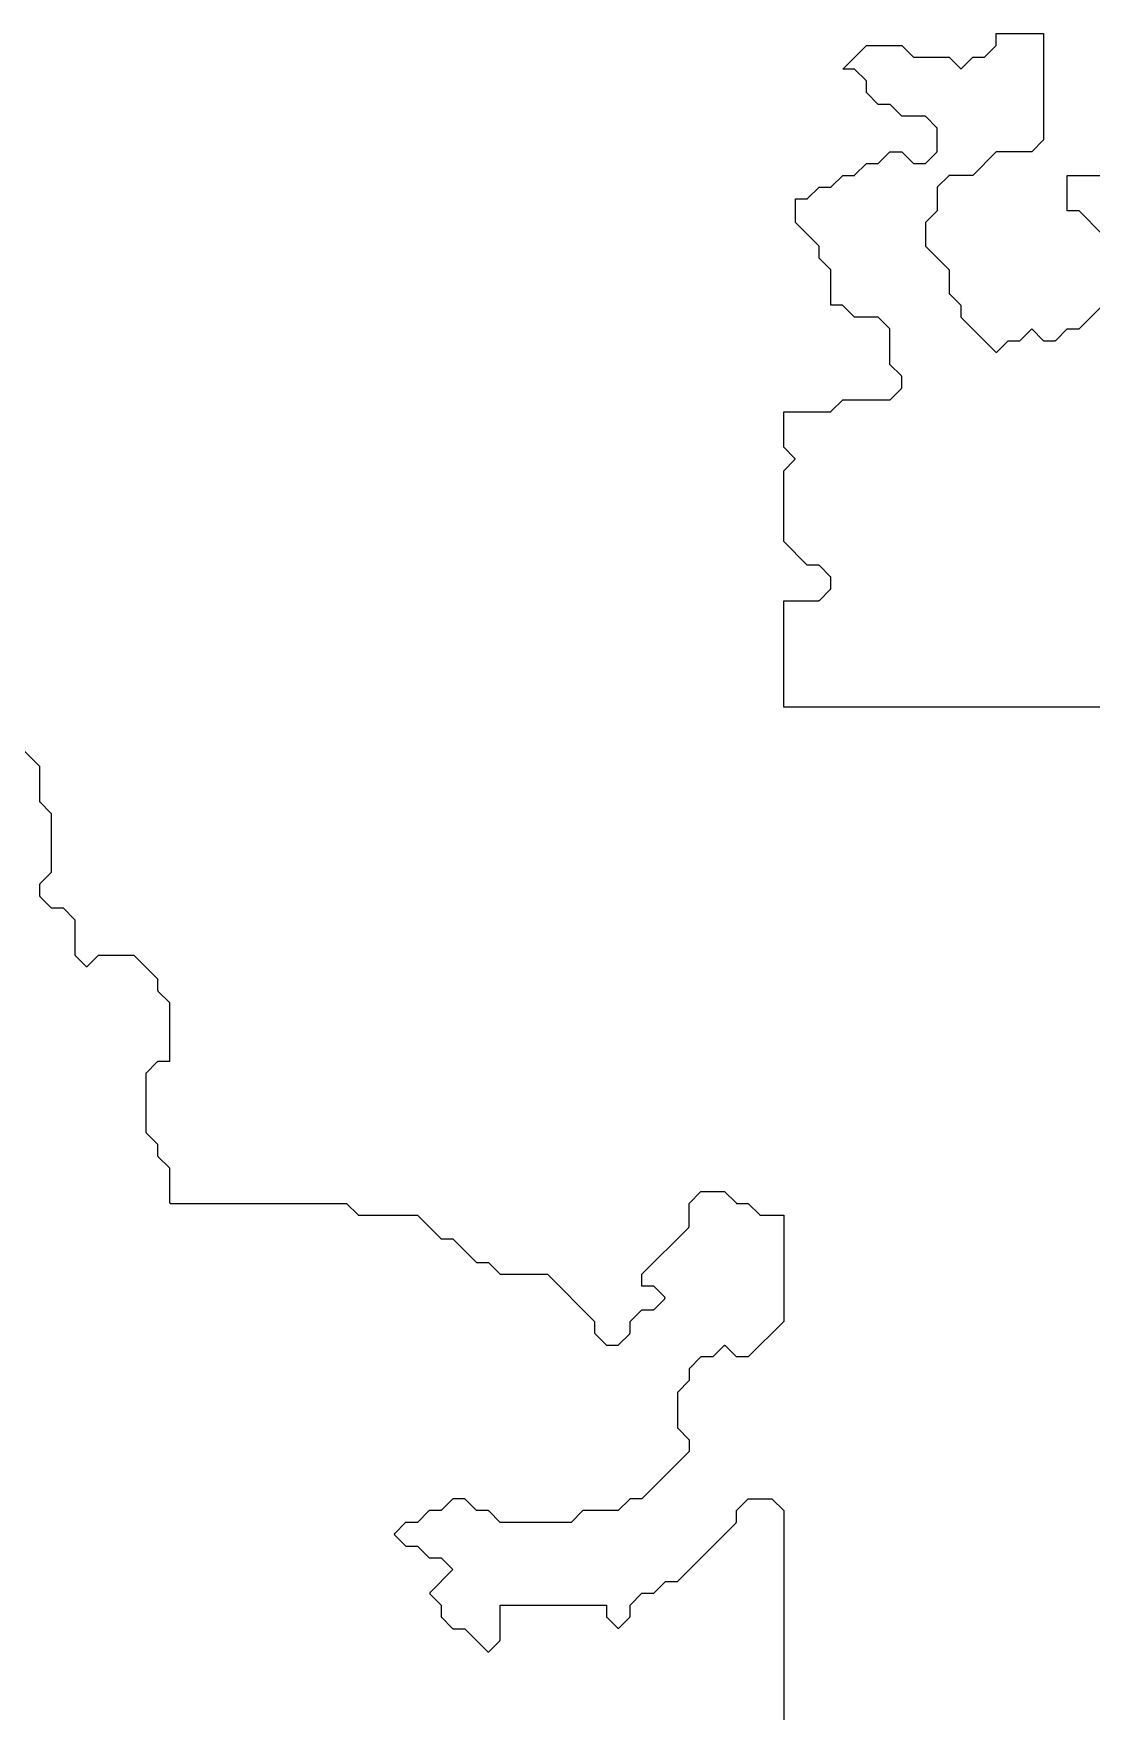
# Model space of a CAD drawing. Header units: metres. Extents: x 0 to 799, y 1 to 1100.
# Drawn here: x 207.5 to 297.1, y 744 to 886 of the extents above; entities that cross this region are included whole.
import ezdxf

# ---------------------------------------------------------------- set-up
doc = ezdxf.new("R2010")
doc.units = ezdxf.units.M
doc.layers.add('forest', color=7, linetype='Continuous')

msp = doc.modelspace()

# ---------------------------------------------------------------- linework, layer by layer
at = {"layer": 'forest', "color": 190}
for points in [[(271, 829), (271, 829), (271, 838), (271, 838), (271, 838), (273.96, 838), (273.97, 838), (273.98, 838), (273.99, 838), (274, 838.01), (274.01, 838.01), (274.01, 838.02), (274.02, 838.02), (274.03, 838.03), (274.97, 838.97), (274.98, 838.98), (274.98, 838.99), (274.99, 838.99), (274.99, 839), (275, 839.01), (275, 839.02), (275, 839.03), (275, 839.04), (275, 839.96), (275, 839.97), (275, 839.98), (275, 839.99), (274.99, 840), (274.99, 840.01), (274.98, 840.01), (274.98, 840.02), (274.97, 840.03), (274.03, 840.97), (274.02, 840.98), (274.01, 840.98), (274.01, 840.99), (274, 840.99), (273.99, 841), (273.98, 841), (273.97, 841), (273.96, 841), (273, 841), (273, 841), (273, 841), (271, 843), (271, 843), (271, 843), (271, 849), (271, 849), (271, 849), (271.93, 849.93), (271.94, 849.94), (271.94, 849.94), (271.95, 849.95), (271.95, 849.96), (271.95, 849.97), (271.96, 849.98), (271.96, 849.99), (271.96, 850), (271.96, 850.01), (271.96, 850.02), (271.95, 850.03), (271.95, 850.04), (271.95, 850.05), (271.94, 850.06), (271.94, 850.06), (271.93, 850.07), (271, 851), (271, 851), (271, 851), (271, 854), (271, 854), (271, 854), (274.96, 854), (274.97, 854), (274.98, 854), (274.99, 854), (275, 854.01), (275.01, 854.01), (275.01, 854.02), (275.02, 854.02), (275.03, 854.03), (276, 855), (276, 855), (276, 855), (279.96, 855), (279.97, 855), (279.98, 855), (279.99, 855), (280, 855.01), (280.01, 855.01), (280.01, 855.02), (280.02, 855.02), (280.03, 855.03), (280.97, 855.97), (280.98, 855.98), (280.98, 855.99), (280.99, 855.99), (280.99, 856), (281, 856.01), (281, 856.02), (281, 856.03), (281, 856.04), (281, 856.96), (281, 856.97), (281, 856.98), (281, 856.99), (280.99, 857), (280.99, 857.01), (280.98, 857.01), (280.98, 857.02), (280.97, 857.03), (280, 858), (280, 858), (280, 858), (280, 860.96), (280, 860.97), (280, 860.98), (280, 860.99), (279.99, 861), (279.99, 861.01), (279.98, 861.01), (279.98, 861.02), (279.97, 861.03), (279.03, 861.97), (279.02, 861.98), (279.01, 861.98), (279.01, 861.99), (279, 861.99), (278.99, 862), (278.98, 862), (278.97, 862), (278.96, 862), (277, 862), (277, 862), (277, 862), (276.03, 862.97), (276.02, 862.98), (276.01, 862.98), (276.01, 862.99), (276, 862.99), (275.99, 863), (275.98, 863), (275.97, 863), (275.96, 863), (275, 863), (275, 863), (275, 863), (275, 865.96), (275, 865.97), (275, 865.98), (275, 865.99), (274.99, 866), (274.99, 866.01), (274.98, 866.01), (274.98, 866.02), (274.97, 866.03), (274, 867), (274, 867), (274, 867), (274, 867.96), (274, 867.97), (274, 867.98), (274, 867.99), (273.99, 868), (273.99, 868.01), (273.98, 868.01), (273.98, 868.02), (273.97, 868.03), (272, 870), (272, 870), (272, 870), (272, 872), (272, 872), (272, 872), (272.96, 872), (272.97, 872), (272.98, 872), (272.99, 872), (273, 872.01), (273.01, 872.01), (273.01, 872.02), (273.02, 872.02), (273.03, 872.03), (274, 873), (274, 873), (274, 873), (274.96, 873), (274.97, 873), (274.98, 873), (274.99, 873), (275, 873.01), (275.01, 873.01), (275.01, 873.02), (275.02, 873.02), (275.03, 873.03), (276, 874), (276, 874), (276, 874), (276.96, 874), (276.97, 874), (276.98, 874), (276.99, 874), (277, 874.01), (277.01, 874.01), (277.01, 874.02), (277.02, 874.02), (277.03, 874.03), (278, 875), (278, 875), (278, 875), (278.96, 875), (278.97, 875), (278.98, 875), (278.99, 875), (279, 875.01), (279.01, 875.01), (279.01, 875.02), (279.02, 875.02), (279.03, 875.03), (280, 876), (280, 876), (280, 876), (281, 876), (281, 876), (281, 876), (281.97, 875.03), (281.98, 875.02), (281.99, 875.02), (281.99, 875.01), (282, 875.01), (282.01, 875), (282.02, 875), (282.03, 875), (282.04, 875), (282.96, 875), (282.97, 875), (282.98, 875), (282.99, 875), (283, 875.01), (283.01, 875.01), (283.01, 875.02), (283.02, 875.02), (283.03, 875.03), (283.97, 875.97), (283.98, 875.98), (283.98, 875.99), (283.99, 875.99), (283.99, 876), (284, 876.01), (284, 876.02), (284, 876.03), (284, 876.04), (284, 877.96), (284, 877.97), (284, 877.98), (284, 877.99), (283.99, 878), (283.99, 878.01), (283.98, 878.01), (283.98, 878.02), (283.97, 878.03), (283.03, 878.97), (283.02, 878.98), (283.01, 878.98), (283.01, 878.99), (283, 878.99), (282.99, 879), (282.98, 879), (282.97, 879), (282.96, 879), (281, 879), (281, 879), (281, 879), (280.03, 879.97), (280.02, 879.98), (280.01, 879.98), (280.01, 879.99), (280, 879.99), (279.99, 880), (279.98, 880), (279.97, 880), (279.96, 880), (279, 880), (279, 880), (279, 880), (278, 881), (278, 881), (278, 881), (278, 881.96), (278, 881.97), (278, 881.98), (278, 881.99), (277.99, 882), (277.99, 882.01), (277.98, 882.01), (277.98, 882.02), (277.97, 882.03), (277.03, 882.97), (277.02, 882.98), (277.01, 882.98), (277.01, 882.99), (277, 882.99), (276.99, 883), (276.98, 883), (276.97, 883), (276.96, 883), (276, 883), (276, 883), (276, 883), (278, 885), (278, 885), (278, 885), (281, 885), (281, 885), (281, 885), (281.97, 884.03), (281.98, 884.02), (281.99, 884.02), (281.99, 884.01), (282, 884.01), (282.01, 884), (282.02, 884), (282.03, 884), (282.04, 884), (285, 884), (285, 884), (285, 884), (285.93, 883.07), (285.94, 883.06), (285.94, 883.06), (285.95, 883.05), (285.96, 883.05), (285.97, 883.05), (285.98, 883.04), (285.99, 883.04), (286, 883.04), (286.01, 883.04), (286.02, 883.04), (286.03, 883.05), (286.04, 883.05), (286.05, 883.05), (286.06, 883.06), (286.06, 883.06), (286.07, 883.07), (287, 884), (287, 884), (287, 884), (287.96, 884), (287.97, 884), (287.98, 884), (287.99, 884), (288, 884.01), (288.01, 884.01), (288.01, 884.02), (288.02, 884.02), (288.03, 884.03), (288.97, 884.97), (288.98, 884.98), (288.98, 884.99), (288.99, 884.99), (288.99, 885), (289, 885.01), (289, 885.02), (289, 885.03), (289, 885.04), (289, 886), (289, 886), (289, 886), (293, 886), (293, 886), (293, 886), (293, 877), (293, 877), (293, 877), (292, 876), (292, 876), (292, 876), (289.04, 876), (289.03, 876), (289.02, 876), (289.01, 876), (289, 875.99), (288.99, 875.99), (288.99, 875.98), (288.98, 875.98), (288.97, 875.97), (287, 874), (287, 874), (287, 874), (285.04, 874), (285.03, 874), (285.02, 874), (285.01, 874), (285, 873.99), (284.99, 873.99), (284.99, 873.98), (284.98, 873.98), (284.97, 873.97), (284.03, 873.03), (284.02, 873.02), (284.02, 873.01), (284.01, 873.01), (284.01, 873), (284, 872.99), (284, 872.98), (284, 872.97), (284, 872.96), (284, 871), (284, 871), (284, 871), (283.03, 870.03), (283.02, 870.02), (283.02, 870.01), (283.01, 870.01), (283.01, 870), (283, 869.99), (283, 869.98), (283, 869.97), (283, 869.96), (283, 868.04), (283, 868.03), (283, 868.02), (283, 868.01), (283.01, 868), (283.01, 867.99), (283.02, 867.99), (283.02, 867.98), (283.03, 867.97), (285, 866), (285, 866), (285, 866), (285, 864.04), (285, 864.03), (285, 864.02), (285, 864.01), (285.01, 864), (285.01, 863.99), (285.02, 863.99), (285.02, 863.98), (285.03, 863.97), (286, 863), (286, 863), (286, 863), (286, 862.04), (286, 862.03), (286, 862.02), (286, 862.01), (286.01, 862), (286.01, 861.99), (286.02, 861.99), (286.02, 861.98), (286.03, 861.97), (288.93, 859.07), (288.94, 859.06), (288.94, 859.06), (288.95, 859.05), (288.96, 859.05), (288.97, 859.05), (288.98, 859.04), (288.99, 859.04), (289, 859.04), (289.01, 859.04), (289.02, 859.04), (289.03, 859.05), (289.04, 859.05), (289.05, 859.05), (289.06, 859.06), (289.06, 859.06), (289.07, 859.07), (290, 860), (290, 860), (290, 860), (290.96, 860), (290.97, 860), (290.98, 860), (290.99, 860), (291, 860.01), (291.01, 860.01), (291.01, 860.02), (291.02, 860.02), (291.03, 860.03), (292, 861), (292, 861), (292, 861), (292.97, 860.03), (292.98, 860.02), (292.99, 860.02), (292.99, 860.01), (293, 860.01), (293.01, 860), (293.02, 860), (293.03, 860), (293.04, 860), (293.96, 860), (293.97, 860), (293.98, 860), (293.99, 860), (294, 860.01), (294.01, 860.01), (294.01, 860.02), (294.02, 860.02), (294.03, 860.03), (295, 861), (295, 861), (295, 861), (295.96, 861), (295.97, 861), (295.98, 861), (295.99, 861), (296, 861.01), (296.01, 861.01), (296.01, 861.02), (296.02, 861.02), (296.03, 861.03), (298.97, 863.97)], [(297.97, 869.03), (296.03, 870.97), (296.02, 870.98), (296.01, 870.98), (296.01, 870.99), (296, 870.99), (295.99, 871), (295.98, 871), (295.97, 871), (295.96, 871), (295, 871), (295, 871), (295, 871), (295, 874), (295, 874), (295, 874), (300, 874)], [(316, 829), (271, 829), (271, 829)], [(206.03, 825.97), (208, 824), (208, 824), (208, 824), (208, 821.04), (208, 821.03), (208, 821.02), (208, 821.01), (208.01, 821), (208.01, 820.99), (208.02, 820.99), (208.02, 820.98), (208.03, 820.97), (209, 820), (209, 820), (209, 820), (209, 815), (209, 815), (209, 815), (208.03, 814.03), (208.02, 814.02), (208.02, 814.01), (208.01, 814.01), (208.01, 814), (208, 813.99), (208, 813.98), (208, 813.97), (208, 813.96), (208, 813.04), (208, 813.03), (208, 813.02), (208, 813.01), (208.01, 813), (208.01, 812.99), (208.02, 812.99), (208.02, 812.98), (208.03, 812.97), (208.97, 812.03), (208.98, 812.02), (208.99, 812.02), (208.99, 812.01), (209, 812.01), (209.01, 812), (209.02, 812), (209.03, 812), (209.04, 812), (210, 812), (210, 812), (210, 812), (211, 811), (211, 811), (211, 811), (211, 808.04), (211, 808.03), (211, 808.02), (211, 808.01), (211.01, 808), (211.01, 807.99), (211.02, 807.99), (211.02, 807.98), (211.03, 807.97), (211.93, 807.07), (211.94, 807.06), (211.94, 807.06), (211.95, 807.05), (211.96, 807.05), (211.97, 807.05), (211.98, 807.04), (211.99, 807.04), (212, 807.04), (212.01, 807.04), (212.02, 807.04), (212.03, 807.05), (212.04, 807.05), (212.05, 807.05), (212.06, 807.06), (212.06, 807.06), (212.07, 807.07), (213, 808), (213, 808), (213, 808), (216, 808), (216, 808), (216, 808), (218, 806), (218, 806), (218, 806), (218, 805.04), (218, 805.03), (218, 805.02), (218, 805.01), (218.01, 805), (218.01, 804.99), (218.02, 804.99), (218.02, 804.98), (218.03, 804.97), (219, 804), (219, 804), (219, 804), (219, 799), (219, 799), (219, 799), (218.04, 799), (218.03, 799), (218.02, 799), (218.01, 799), (218, 798.99), (217.99, 798.99), (217.99, 798.98), (217.98, 798.98), (217.97, 798.97), (217.03, 798.03), (217.02, 798.02), (217.02, 798.01), (217.01, 798.01), (217.01, 798), (217, 797.99), (217, 797.98), (217, 797.97), (217, 797.96), (217, 793.04), (217, 793.03), (217, 793.02), (217, 793.01), (217.01, 793), (217.01, 792.99), (217.02, 792.99), (217.02, 792.98), (217.03, 792.97), (218, 792), (218, 792), (218, 792), (218, 791.04), (218, 791.03), (218, 791.02), (218, 791.01), (218.01, 791), (218.01, 790.99), (218.02, 790.99), (218.02, 790.98), (218.03, 790.97), (219, 790), (219, 790), (219, 790), (219, 787.1), (219, 787.09), (219, 787.08), (219, 787.07), (219.01, 787.06), (219.01, 787.05), (219.02, 787.04), (219.02, 787.04), (219.03, 787.03), (219.04, 787.02), (219.04, 787.02), (219.05, 787.01), (219.06, 787.01), (219.07, 787), (219.08, 787), (219.09, 787), (219.1, 787), (234, 787), (234, 787), (234, 787), (234.97, 786.03), (234.98, 786.02), (234.99, 786.02), (234.99, 786.01), (235, 786.01), (235.01, 786), (235.02, 786), (235.03, 786), (235.04, 786), (240, 786), (240, 786), (240, 786), (241.97, 784.03), (241.98, 784.02), (241.99, 784.02), (241.99, 784.01), (242, 784.01), (242.01, 784), (242.02, 784), (242.03, 784), (242.04, 784), (243, 784), (243, 784), (243, 784), (244.97, 782.03), (244.98, 782.02), (244.99, 782.02), (244.99, 782.01), (245, 782.01), (245.01, 782), (245.02, 782), (245.03, 782), (245.04, 782), (246, 782), (246, 782), (246, 782), (246.97, 781.03), (246.98, 781.02), (246.99, 781.02), (246.99, 781.01), (247, 781.01), (247.01, 781), (247.02, 781), (247.03, 781), (247.04, 781), (251, 781), (251, 781), (251, 781), (255, 777), (255, 777), (255, 777), (255, 776.04), (255, 776.03), (255, 776.02), (255, 776.01), (255.01, 776), (255.01, 775.99), (255.02, 775.99), (255.02, 775.98), (255.03, 775.97), (255.97, 775.03), (255.98, 775.02), (255.99, 775.02), (255.99, 775.01), (256, 775.01), (256.01, 775), (256.02, 775), (256.03, 775), (256.04, 775), (256.96, 775), (256.97, 775), (256.98, 775), (256.99, 775), (257, 775.01), (257.01, 775.01), (257.01, 775.02), (257.02, 775.02), (257.03, 775.03), (257.97, 775.97), (257.98, 775.98), (257.98, 775.99), (257.99, 775.99), (257.99, 776), (258, 776.01), (258, 776.02), (258, 776.03), (258, 776.04), (258, 777), (258, 777), (258, 777), (259, 778), (259, 778), (259, 778), (259.96, 778), (259.97, 778), (259.98, 778), (259.99, 778), (260, 778.01), (260.01, 778.01), (260.01, 778.02), (260.02, 778.02), (260.03, 778.03), (260.93, 778.93), (260.94, 778.94), (260.94, 778.94), (260.95, 778.95), (260.95, 778.96), (260.95, 778.97), (260.96, 778.98), (260.96, 778.99), (260.96, 779), (260.96, 779.01), (260.96, 779.02), (260.95, 779.03), (260.95, 779.04), (260.95, 779.05), (260.94, 779.06), (260.94, 779.06), (260.93, 779.07), (260.03, 779.97), (260.02, 779.98), (260.01, 779.98), (260.01, 779.99), (260, 779.99), (259.99, 780), (259.98, 780), (259.97, 780), (259.96, 780), (259, 780), (259, 780), (259, 780), (259, 781), (259, 781), (259, 781), (262.97, 784.97), (262.98, 784.98), (262.98, 784.99), (262.99, 784.99), (262.99, 785), (263, 785.01), (263, 785.02), (263, 785.03), (263, 785.04), (263, 787), (263, 787), (263, 787), (264, 788), (264, 788), (264, 788), (266, 788), (266, 788), (266, 788), (266.97, 787.03), (266.98, 787.02), (266.99, 787.02), (266.99, 787.01), (267, 787.01), (267.01, 787), (267.02, 787), (267.03, 787), (267.04, 787), (268, 787), (268, 787), (268, 787), (268.97, 786.03), (268.98, 786.02), (268.99, 786.02), (268.99, 786.01), (269, 786.01), (269.01, 786), (269.02, 786), (269.03, 786), (269.04, 786), (271, 786), (271, 786), (271, 786), (271, 777), (271, 777), (271, 777), (268, 774), (268, 774), (268, 774), (267, 774), (267, 774), (267, 774), (266.07, 774.93), (266.06, 774.94), (266.06, 774.94), (266.05, 774.95), (266.04, 774.95), (266.03, 774.95), (266.02, 774.96), (266.01, 774.96), (266, 774.96), (265.99, 774.96), (265.98, 774.96), (265.97, 774.95), (265.96, 774.95), (265.95, 774.95), (265.94, 774.94), (265.94, 774.94), (265.93, 774.93), (265, 774), (265, 774), (265, 774), (264.04, 774), (264.03, 774), (264.02, 774), (264.01, 774), (264, 773.99), (263.99, 773.99), (263.99, 773.98), (263.98, 773.98), (263.97, 773.97), (263.03, 773.03), (263.02, 773.02), (263.02, 773.01), (263.01, 773.01), (263.01, 773), (263, 772.99), (263, 772.98), (263, 772.97), (263, 772.96), (263, 772), (263, 772), (263, 772), (262.03, 771.03), (262.02, 771.02), (262.02, 771.01), (262.01, 771.01), (262.01, 771), (262, 770.99), (262, 770.98), (262, 770.97), (262, 770.96), (262, 768.04), (262, 768.03), (262, 768.02), (262, 768.01), (262.01, 768), (262.01, 767.99), (262.02, 767.99), (262.02, 767.98), (262.03, 767.97), (263, 767), (263, 767), (263, 767), (263, 766), (263, 766), (263, 766), (259, 762), (259, 762), (259, 762), (258.04, 762), (258.03, 762), (258.02, 762), (258.01, 762), (258, 761.99), (257.99, 761.99), (257.99, 761.98), (257.98, 761.98), (257.97, 761.97), (257, 761), (257, 761), (257, 761), (254.04, 761), (254.03, 761), (254.02, 761), (254.01, 761), (254, 760.99), (253.99, 760.99), (253.99, 760.98), (253.98, 760.98), (253.97, 760.97), (253, 760), (253, 760), (253, 760), (247, 760), (247, 760), (247, 760), (246.03, 760.97), (246.02, 760.98), (246.01, 760.98), (246.01, 760.99), (246, 760.99), (245.99, 761), (245.98, 761), (245.97, 761), (245.96, 761), (245, 761), (245, 761), (245, 761), (244.03, 761.97), (244.02, 761.98), (244.01, 761.98), (244.01, 761.99), (244, 761.99), (243.99, 762), (243.98, 762), (243.97, 762), (243.96, 762), (243.04, 762), (243.03, 762), (243.02, 762), (243.01, 762), (243, 761.99), (242.99, 761.99), (242.99, 761.98), (242.98, 761.98), (242.97, 761.97), (242, 761), (242, 761), (242, 761), (241.04, 761), (241.03, 761), (241.02, 761), (241.01, 761), (241, 760.99), (240.99, 760.99), (240.99, 760.98), (240.98, 760.98), (240.97, 760.97), (240, 760), (240, 760), (240, 760), (239.04, 760), (239.03, 760), (239.02, 760), (239.01, 760), (239, 759.99), (238.99, 759.99), (238.99, 759.98), (238.98, 759.98), (238.97, 759.97), (238.07, 759.07), (238.06, 759.06), (238.06, 759.06), (238.05, 759.05), (238.05, 759.04), (238.05, 759.03), (238.04, 759.02), (238.04, 759.01), (238.04, 759), (238.04, 758.99), (238.04, 758.98), (238.05, 758.97), (238.05, 758.96), (238.05, 758.95), (238.06, 758.94), (238.06, 758.94), (238.07, 758.93), (238.97, 758.03), (238.98, 758.02), (238.99, 758.02), (238.99, 758.01), (239, 758.01), (239.01, 758), (239.02, 758), (239.03, 758), (239.04, 758), (240, 758), (240, 758), (240, 758), (240.97, 757.03), (240.98, 757.02), (240.99, 757.02), (240.99, 757.01), (241, 757.01), (241.01, 757), (241.02, 757), (241.03, 757), (241.04, 757), (242, 757), (242, 757), (242, 757), (243, 756), (243, 756), (243, 756), (241.07, 754.07), (241.06, 754.06), (241.06, 754.06), (241.05, 754.05), (241.05, 754.04), (241.05, 754.03), (241.04, 754.02), (241.04, 754.01), (241.04, 754), (241.04, 753.99), (241.04, 753.98), (241.05, 753.97), (241.05, 753.96), (241.05, 753.95), (241.06, 753.94), (241.06, 753.94), (241.07, 753.93), (242, 753), (242, 753), (242, 753), (242, 752.04), (242, 752.03), (242, 752.02), (242, 752.01), (242.01, 752), (242.01, 751.99), (242.02, 751.99), (242.02, 751.98), (242.03, 751.97), (242.97, 751.03), (242.98, 751.02), (242.99, 751.02), (242.99, 751.01), (243, 751.01), (243.01, 751), (243.02, 751), (243.03, 751), (243.04, 751), (244, 751), (244, 751), (244, 751), (245.93, 749.07), (245.94, 749.06), (245.94, 749.06), (245.95, 749.05), (245.96, 749.05), (245.97, 749.05), (245.98, 749.04), (245.99, 749.04), (246, 749.04), (246.01, 749.04), (246.02, 749.04), (246.03, 749.05), (246.04, 749.05), (246.05, 749.05), (246.06, 749.06), (246.06, 749.06), (246.07, 749.07), (246.97, 749.97), (246.98, 749.98), (246.98, 749.99), (246.99, 749.99), (246.99, 750), (247, 750.01), (247, 750.02), (247, 750.03), (247, 750.04), (247, 753), (247, 753), (247, 753), (256, 753), (256, 753), (256, 753), (256, 752.04), (256, 752.03), (256, 752.02), (256, 752.01), (256.01, 752), (256.01, 751.99), (256.02, 751.99), (256.02, 751.98), (256.03, 751.97), (256.93, 751.07), (256.94, 751.06), (256.94, 751.06), (256.95, 751.05), (256.96, 751.05), (256.97, 751.05), (256.98, 751.04), (256.99, 751.04), (257, 751.04), (257.01, 751.04), (257.02, 751.04), (257.03, 751.05), (257.04, 751.05), (257.05, 751.05), (257.06, 751.06), (257.06, 751.06), (257.07, 751.07), (257.97, 751.97), (257.98, 751.98), (257.98, 751.99), (257.99, 751.99), (257.99, 752), (258, 752.01), (258, 752.02), (258, 752.03), (258, 752.04), (258, 753), (258, 753), (258, 753), (259, 754), (259, 754), (259, 754), (259.96, 754), (259.97, 754), (259.98, 754), (259.99, 754), (260, 754.01), (260.01, 754.01), (260.01, 754.02), (260.02, 754.02), (260.03, 754.03), (261, 755), (261, 755), (261, 755), (261.96, 755), (261.97, 755), (261.98, 755), (261.99, 755), (262, 755.01), (262.01, 755.01), (262.01, 755.02), (262.02, 755.02), (262.03, 755.03), (266.97, 759.97), (266.98, 759.98), (266.98, 759.99), (266.99, 759.99), (266.99, 760), (267, 760.01), (267, 760.02), (267, 760.03), (267, 760.04), (267, 761), (267, 761), (267, 761), (268, 762), (268, 762), (268, 762), (270, 762), (270, 762), (270, 762), (271, 761), (271, 761), (271, 761), (271, 673)]]:
    msp.add_lwpolyline(points, dxfattribs=at)

doc.saveas('drawing.dxf')
